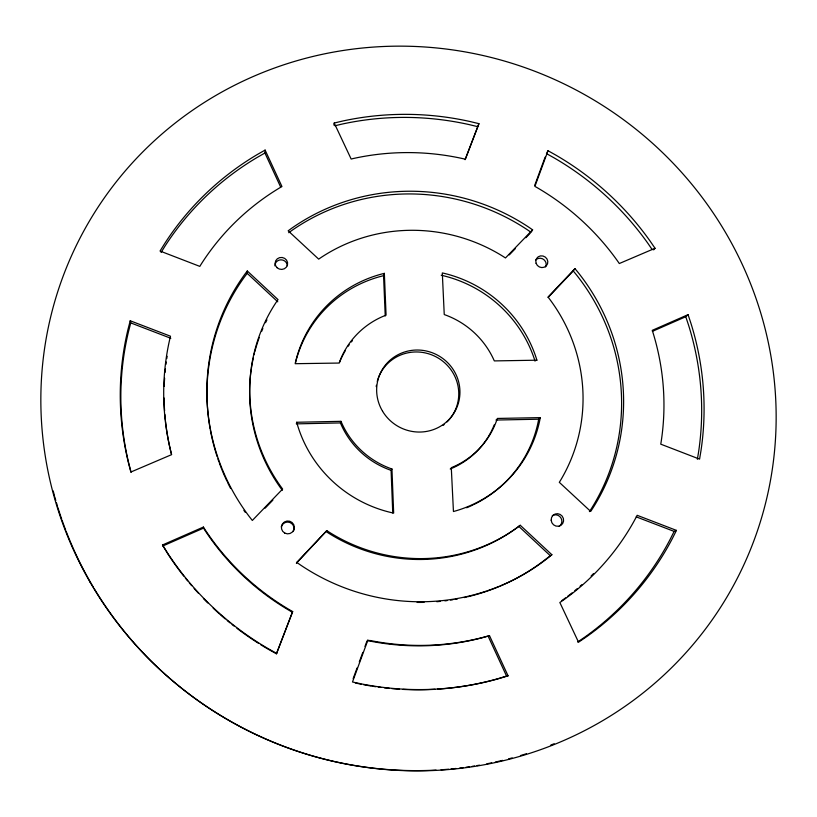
<?xml version="1.0" encoding="UTF-8"?>
<svg xmlns="http://www.w3.org/2000/svg" width="817" height="817" viewBox="0 0 817 817"><rect width="100%" height="100%" fill="white"/><g stroke="black" fill="none" stroke-linecap="round" stroke-linejoin="round"><path stroke-width="1.23" d="M210.153 428.894A208.713 202.82 29.3 0 1 244.559 276.851L247.194 273.338L247.285 270.978L278.025 299.614L276.299 302.106A167.812 162.992 29.3 0 0 280.742 486.483L282.621 489.046L252.33 520.46L249.451 516.783A209.806 203.821 29.3 0 1 244.64 274.512L247.285 270.978M280.639 187.011L264.922 153.004L265.106 150.083L257.457 154.433A293.865 285.623 29.3 0 0 164.748 243.466L160.04 251.044L199.818 266.383L200.962 264.504A251.82 244.691 29.3 0 1 280.057 187.624L281.947 186.531L265.106 150.083M697.371 459.266L698.606 451.842A292.343 284.224 29.3 0 0 688.517 325.013L685.759 316.72L688.067 314.657L690.825 322.991A293.865 285.623 29.3 0 1 701.017 450.422L699.577 459.134L660.749 444.162L661.116 442.007A251.82 244.691 29.3 0 0 652.926 332.427L652.252 330.354L688.067 314.657M333.857 125.042L334.204 123.02L342.752 121.018A293.865 285.623 29.3 0 1 470.398 121.61L478.936 123.663L465.353 159.213L463.229 158.712A251.82 244.691 29.3 0 0 353.271 158.529L351.157 159.039L334.204 123.02M540.282 417.63L539.731 420.479A125.838 122.213 29.3 0 1 456.325 510.707L453.445 511.524L451.29 467.692L453.792 466.63A83.885 81.455 29.3 0 0 496.511 420.847L497.339 418.447L540.282 417.63L538.679 419.213L538.137 422.052A125.185 121.61 29.3 0 1 474.074 504.416M296.714 422.266L297.531 425.157A125.838 122.213 29.3 0 0 390.689 512.443L393.661 513.096L391.946 469.009L389.454 468.1A83.885 81.455 29.3 0 1 342.098 423.839L340.995 421.327L296.714 422.266L296.367 423.87L340.413 422.92L341.506 425.422A83.446 81.057 29.3 0 0 388.616 469.458L391.098 470.367L392.752 512.974M130.22 320.775L127.963 329.537A293.865 285.623 29.3 0 0 128.494 463.004L130.863 472.032L171.641 454.63L171.049 452.414A251.82 244.691 29.3 0 1 169.946 338.401L170.498 336.226L130.22 320.775L130.74 322.899L128.494 331.631A292.343 284.224 29.3 0 0 129.035 464.413L131.098 472.277M385.226 315.995L383.561 275.676L384.347 273.358L381.519 274.073A125.838 122.213 29.3 0 0 295.825 360.838L295.172 363.698L339.157 363.054L340.046 360.665A83.885 81.455 29.3 0 1 383.592 316.138L386.073 315.148L384.347 273.358M340.413 422.92L340.995 421.327M353.138 678.661L357.09 667.928M359.286 661.964L362.799 652.415M364.985 646.461L366.741 641.682M534.665 185.53L545.123 157.13M367.926 640.028L352.484 681.991L361.829 683.992A293.865 285.623 29.3 0 0 499.126 678.529L508.062 675.833L489.475 635.606L485.901 636.739A250.513 243.497 29.3 0 1 369.468 640.988L367.18 640.497L370.224 640.518A251.82 244.691 29.3 0 0 487.269 636.259M548.013 150.726L534.89 186.388L536.789 187.45A251.82 244.691 29.3 0 1 618.071 261.736L619.306 263.534L655.04 248.276L650.077 241.046A293.865 285.623 29.3 0 0 555.672 155.016L548.013 150.726L546.961 152.626M260.603 644.633A292.343 284.224 29.3 0 0 268.099 649.147L276.442 653.814L292.67 611.565L290.617 610.411A251.82 244.691 29.3 0 1 204.648 529.028L203.402 527.057L162.501 544.98L167.883 553.957A292.343 284.224 29.3 0 0 183.774 576.077M465.077 159.693L478.936 123.663M276.442 653.814L292.67 611.565M296.755 562.392L296.397 563.27L326.82 530.631L329.517 532.378A167.812 162.992 29.3 0 0 517.825 527.149L520.276 525.29L551.873 554.723L548.401 557.572A209.806 203.821 29.3 0 1 300.605 565.078L296.755 562.392L326.82 530.631M676.445 530.386L672.452 538.362A293.865 285.623 29.3 0 1 586.106 637.046L578.538 642.203L559.849 602.507L561.728 601.241A251.82 244.691 29.3 0 0 636.147 517.273L637.148 515.302L676.445 530.386L674.137 531.407L670.154 539.343A292.343 284.224 29.3 0 1 584.216 637.526L577.629 642.009M532.602 229.822L505.468 257.958L502.904 256.303A167.812 162.992 29.3 0 0 321.173 257.426L318.681 259.132L288.156 230.813L291.71 228.229A209.806 203.821 29.3 0 1 528.967 227.32L532.602 229.822L531.081 232.314L527.465 229.832A208.713 202.82 29.3 0 0 291.393 230.782L288.738 232.712M161.072 252.433L165.085 245.968A292.343 284.224 29.3 0 1 257.324 157.344L264.922 153.004M391.098 470.367L391.946 469.009M589.414 511.626L591.232 508.858A208.713 202.82 29.3 0 0 576.016 274.318L573.228 270.938L574.964 268.63L577.762 272.03A209.806 203.821 29.3 0 1 593.111 507.714L590.691 511.432L559.308 482.326L560.901 479.742A167.812 162.992 29.3 0 0 549.882 299.471L548.033 297.061L574.964 268.63M653.631 249.869L655.04 248.276M548.146 297.419L573.228 270.938M265.127 508.164L272.878 500.127M509.297 254.904L515.394 248.582M525.852 237.737L530.202 233.223M551.873 554.723L546.726 558.46A208.713 202.82 29.3 0 1 500.147 586.106M520.276 525.29L516.313 528.191A166.944 162.195 29.3 0 1 328.985 533.409L326.31 531.673M162.869 545.96L203.545 528.129L203.402 527.057M652.415 331.345L685.759 316.72M450.238 469.009L452.628 467.988A83.446 81.057 29.3 0 0 487.81 437.514M489.475 635.606L488.096 636.096L506.581 676.108L508.062 675.833M506.581 676.108L497.686 678.784A292.343 284.224 29.3 0 1 437.493 689.16M383.561 275.676L380.753 276.391A125.185 121.61 29.3 0 0 295.488 362.738M334.899 125.767L342.18 124.061A292.343 284.224 29.3 0 1 469.203 124.613L477.69 126.655M495.95 420.04L538.679 419.213M355.303 682.981L361.114 684.227M441.221 275.237L444.06 275.901A125.185 121.61 29.3 0 1 534.461 359.296L535.043 361.145M130.74 322.899L170.804 338.279M636.218 516.855L674.137 531.407M546.43 153.576L554.059 157.844A292.343 284.224 29.3 0 1 647.983 243.466L652.211 249.634M292.333 612.178L290.29 611.034A250.513 243.497 29.3 0 1 204.791 530.09L203.545 528.129M276.687 653.416L268.313 648.729A293.865 285.623 29.3 0 1 167.546 553.017L162.501 544.98M247.194 273.338L277.77 301.82M518.764 526.342L550.188 555.621M282.345 490.302L280.466 487.759A166.944 162.195 29.3 0 1 251.207 369.56M554.161 743.736A368.14 358.132 29.3 0 1 550.75 745.104M526.393 753.744A368.14 358.132 29.3 0 1 520.49 755.551M512.167 757.91A368.14 358.132 29.3 0 1 508.572 758.87M502.567 760.372A368.14 358.132 29.3 0 1 495.316 762.047M491.681 762.833A368.14 358.132 29.3 0 1 486.809 763.813M479.467 765.172A368.14 358.132 29.3 0 1 477.016 765.59M474.554 765.989A368.14 358.132 29.3 0 1 472.093 766.377M469.632 766.744A368.14 358.132 29.3 0 1 465.925 767.265M463.453 767.602A368.14 358.132 29.3 0 1 459.736 768.062M456.009 768.48A368.14 358.132 29.3 0 1 451.035 768.981M448.543 769.216A368.14 358.132 29.3 0 1 441.057 769.788M436.064 770.094A368.14 358.132 29.3 0 1 93.986 588.271M93.342 587.198A368.14 358.132 29.3 0 1 66.034 531.05M65.595 529.886A368.14 358.132 29.3 0 1 62.174 520.552M61.765 519.377A368.14 358.132 29.3 0 1 57.905 507.602M57.547 506.417A368.14 358.132 29.3 0 1 56.485 502.853M55.791 500.484A368.14 358.132 29.3 0 1 54.79 496.91M54.463 495.715A368.14 358.132 29.3 0 1 53.197 490.946M593.551 573.554A250.513 243.497 29.3 0 1 591.11 576.005M581.827 584.686A250.513 243.497 29.3 0 1 580.09 586.208M577.456 588.475A250.513 243.497 29.3 0 1 574.78 590.691M572.084 592.876A250.513 243.497 29.3 0 1 567.498 596.441M565.64 597.83A250.513 243.497 29.3 0 1 561.871 600.566M171.356 453.874A250.513 243.497 29.3 0 1 165.524 421.388M165.402 420.224A250.513 243.497 29.3 0 1 164.85 414.372M164.595 410.869A250.513 243.497 29.3 0 1 164.074 398.002M164.197 386.339A250.513 243.497 29.3 0 1 164.615 378.2M165.085 372.399A250.513 243.497 29.3 0 1 165.432 368.937M165.974 364.331A250.513 243.497 29.3 0 1 166.28 362.033M166.78 358.592A250.513 243.497 29.3 0 1 167.138 356.304M435.032 689.313A292.343 284.224 29.3 0 1 402.955 689.395M399.247 689.18A292.343 284.224 29.3 0 1 391.833 688.608M389.372 688.374A292.343 284.224 29.3 0 1 384.439 687.853M380.742 687.403A292.343 284.224 29.3 0 1 378.281 687.077M375.82 686.729A292.343 284.224 29.3 0 1 372.133 686.178M370.908 685.974A292.343 284.224 29.3 0 1 363.555 684.697M258.489 643.306A292.343 284.224 29.3 0 1 236.95 628.324M233.989 626.026A292.343 284.224 29.3 0 1 232.028 624.484M230.077 622.922A292.343 284.224 29.3 0 1 227.187 620.542M225.267 618.939A292.343 284.224 29.3 0 1 220.549 614.864M219.61 614.037A292.343 284.224 29.3 0 1 213.176 608.144M207.794 602.946A292.343 284.224 29.3 0 1 203.423 598.524M198.296 593.091A292.343 284.224 29.3 0 1 194.129 588.475M191.678 585.656A292.343 284.224 29.3 0 1 189.268 582.817M187.675 580.907A292.343 284.224 29.3 0 1 185.326 578.017M499.095 586.545A208.713 202.82 29.3 0 1 487.361 591.028M486.278 591.396A208.713 202.82 29.3 0 1 474.228 595.093M473.114 595.389A208.713 202.82 29.3 0 1 467.549 596.798M466.425 597.064A208.713 202.82 29.3 0 1 464.189 597.574M457.418 598.943A208.713 202.82 29.3 0 1 455.14 599.351M452.873 599.729A208.713 202.82 29.3 0 1 450.586 600.087M447.154 600.577A208.713 202.82 29.3 0 1 444.867 600.873M440.271 601.383A208.713 202.82 29.3 0 1 436.809 601.7M424.074 602.374A208.713 202.82 29.3 0 1 417.099 602.415M245.212 512.269A208.713 202.82 29.3 0 1 243.875 510.359M230.639 488.505A208.713 202.82 29.3 0 1 227.514 482.296M227.014 481.254A208.713 202.82 29.3 0 1 225.073 477.057M224.593 476.005A208.713 202.82 29.3 0 1 221.897 469.622M221.468 468.55A208.713 202.82 29.3 0 1 219.416 463.168M219.027 462.085A208.713 202.82 29.3 0 1 217.884 458.827M217.159 456.642A208.713 202.82 29.3 0 1 210.357 430.018M552.261 515.721A6.342 6.117 54.8 0 1 560.85 517.794A6.342 6.117 54.8 0 1 559.104 526.414M251.37 368.498A166.944 162.195 29.3 0 1 253.311 357.948M254.026 354.813A166.944 162.195 29.3 0 1 254.547 352.73M254.812 351.698A166.944 162.195 29.3 0 1 259.285 337.421M261.603 331.457A166.944 162.195 29.3 0 1 262.849 328.516M265.525 322.725A166.944 162.195 29.3 0 1 266.945 319.866M490.884 432.132A83.446 81.057 29.3 0 1 488.28 436.758M339.474 362.564A83.446 81.057 29.3 0 1 345.305 350.656M348.185 346.204A83.446 81.057 29.3 0 1 349.206 344.764M351.351 341.955A83.446 81.057 29.3 0 1 352.474 340.587M494.193 424.911A83.446 81.057 29.3 0 1 493.172 427.352M492.814 428.159A83.446 81.057 29.3 0 1 491.293 431.356M274.88 265.852A6.25 5.964 10.7 0 1 280.966 259.837A6.25 5.964 10.7 0 1 287.349 265.77M535.748 259.939A6.087 5.75 32.7 0 1 545.582 266.934M377.26 381.365A41.718 40.523 29.3 0 1 437.708 357.754A41.718 40.523 29.3 0 1 447.073 421.909M444.101 424.574A41.718 40.523 29.3 0 1 443.049 425.402M376.218 386.584A41.718 40.523 29.3 0 1 376.412 385.267M473.166 504.855A125.185 121.61 29.3 0 1 470.408 506.142M469.479 506.56A125.185 121.61 29.3 0 1 466.67 507.755M281.303 526.985A6.454 6.413 -11.9 0 1 289.892 522.492A6.454 6.413 -11.9 0 1 293.242 531.53M536.902 360.195L494.316 360.91L493.202 358.469A83.885 81.455 29.3 0 0 446.674 315.454L444.244 314.555L442.303 272.929L445.163 273.593A125.838 122.213 29.3 0 1 536.023 357.407L536.902 360.195M90.033 582.061A370.07 359.899 29.3 0 0 726.834 597.207A370.07 359.899 29.3 0 0 408.633 46.252A370.07 359.899 29.3 0 0 90.033 582.061M551.169 520.174A6.383 6.148 54.7 0 0 560.83 525.362A6.383 6.148 54.7 0 0 560.166 514.444A6.383 6.148 54.7 0 0 551.169 520.174M277.065 267.71A6.281 5.995 10.8 0 0 287.472 264.943A6.281 5.995 10.8 0 0 279.608 257.641A6.281 5.995 10.8 0 0 277.065 267.71M536.085 263.268A6.117 5.78 32.7 0 0 546.307 265.831A6.117 5.78 32.7 0 0 543.009 256.007A6.117 5.78 32.7 0 0 536.085 263.268M382.56 411.217A41.943 40.727 29.3 0 0 454.691 411.88A41.943 40.727 29.3 0 0 417.64 350.023A41.943 40.727 29.3 0 0 382.56 411.217M284.786 533.092A6.495 6.444 -11.2 0 0 294.365 527.231A6.495 6.444 -11.2 0 0 284.49 521.93A6.495 6.444 -11.2 0 0 284.786 533.092"/></g></svg>
